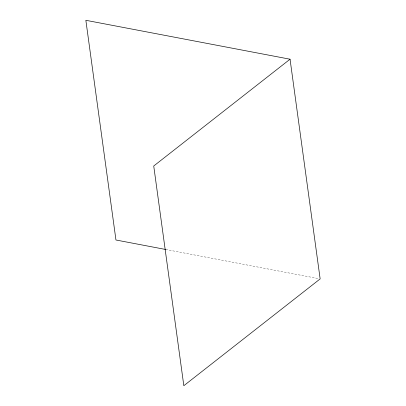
<?xml version="1.0" encoding="UTF-8"?>
<svg xmlns="http://www.w3.org/2000/svg" width="406" height="406" viewBox="0 0 406 406"><rect width="100%" height="100%" fill="white"/><g stroke="black" fill="none" stroke-linecap="round" stroke-linejoin="round"><path stroke-width="0.3" stroke-dasharray="2.03 1.52" d="M165.755 249.492L318.903 278.673"/><path stroke-width="0.61" d="M290.051 59.21L153.732 165.998L183.827 385.7L320.146 278.912L290.051 59.21L85.854 20.3L115.949 240.002L165.755 249.492"/></g></svg>
